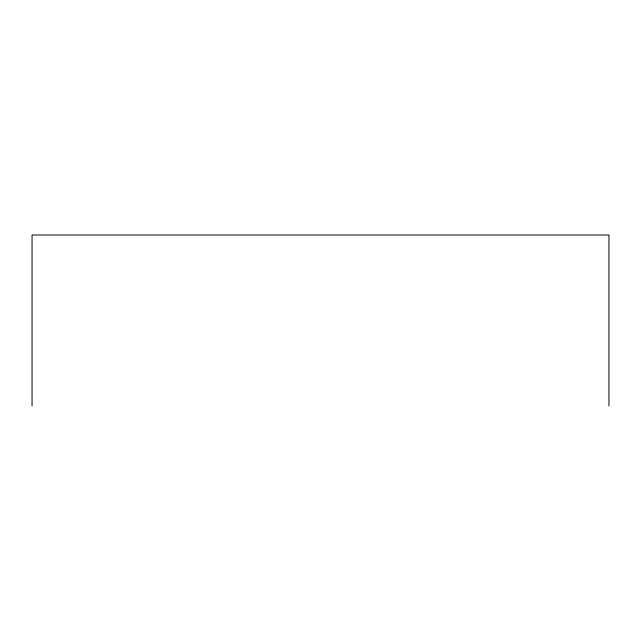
<?xml version="1.0" encoding="UTF-8"?>
<svg xmlns="http://www.w3.org/2000/svg" width="641" height="641" viewBox="0 0 641 641"><rect width="100%" height="100%" fill="white"/><g stroke="black" fill="none" stroke-linecap="round" stroke-linejoin="round"><path stroke-width="0.96" d="M608.95 406.001L608.95 234.999L32.05 234.999L32.05 406.001"/></g></svg>
